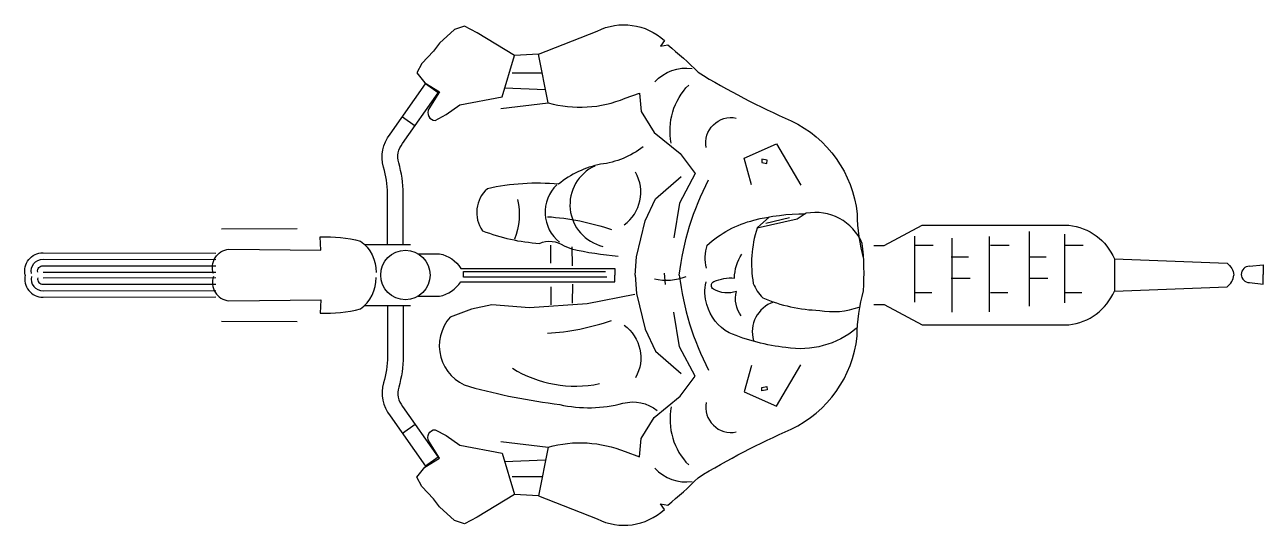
# Model space of a CAD drawing. Extents: x 0.01 to 1.94, y -0.39 to 0.39.
import ezdxf

# ---------------------------------------------------------------- set-up
doc = ezdxf.new("R2010")
doc.units = 0
doc.header["$MEASUREMENT"] = 0
doc.layers.get('0').update_dxf_attribs({"linetype": 'CONTINUOUS'})

msp = doc.modelspace()

# ---------------------------------------------------------------- linework, layer by layer
for points in [[(0.6516, 0.2416), (0.6685, 0.2509), (0.6896, 0.2658), (0.7558, 0.2782), (0.7751, 0.3429), (0.7168, 0.378), (0.6969, 0.3887), (0.6814, 0.3832), (0.6579, 0.3619), (0.649, 0.3496), (0.6307, 0.3301), (0.6227, 0.3155), (0.6352, 0.2999), (0.658, 0.286), (0.6417, 0.2597, 0.580856), (0.6516, 0.2416, -0.400962)], [(0.8278, 0.2687), (0.8126, 0.345), (0.9039, 0.3809, -0.308508), (1.0087, 0.3663), (1.0027, 0.3572), (1.014, 0.3592, -0.033663), (1.0612, 0.3166, 0.033192), (1.2063, 0.241, -0.260475), (1.3094, 0.096, 0.06478), (1.3192, 0.0251, -0.245455)], [(0.9939, 0.3016, -0.249136), (1.052, 0.3225, -1.352899)], [(0.5769, 0.0479), (0.5769, 0.1273, 0.071024), (0.571, 0.1686, -0.242615), (0.581, 0.22), (0.6361, 0.2986)], [(1.0195, 0.206, -0.249736), (1.0467, 0.2967, 2.187066)], [(0.6014, 0.0479), (0.6014, 0.1273, 0.071024), (0.5945, 0.1754, -0.247518), (0.6006, 0.2053), (0.6561, 0.2846)], [(0.7535, 0.26), (0.8277, 0.2688, 0.165982), (0.9476, 0.276), (0.9699, 0.2842), (0.9725, 0.2556), (0.993, 0.2228), (1.0336, 0.1897), (1.057, 0.1585), (1.0324, 0.1125), (1.0233, 0.0586)], [(1.0738, 0.1991, -0.531453), (1.1209, 0.2452, 57.985214)], [(0.9758, 0.2004, -0.133607), (0.9094, 0.1731, 0.125723), (0.8437, 0.142, 0.077519), (0.7327, 0.135, 0.37908), (0.7251, 0.0695, 0.077884), (0.8139, 0.0498)], [(0.9002, 0.1704, 0.713674), (0.9129, 0.0451, 6.148741)], [(0.9459, 0.0787, 0.383281), (0.9638, 0.1607, 0.228746)], [(0.8409, 0.141, 0.450042), (0.8452, 0.0514, -1.883384)], [(1.032, 0.0004, -0.089668), (1.0776, 0.1488, 1.547842)], [(0.7798, 0.1183, -0.150519), (0.7753, 0.0561, -0.892923)], [(1.3192, -0.0242, 0.043495), (1.3174, 0.0497, 0.351383), (1.2296, 0.0966), (1.2157, 0.0877), (1.1532, 0.0733, 0.119577), (1.1473, -0.0126, -6.29788)], [(0.8263, 0.0914, -0.065286), (0.9262, 0.0714, 6.662341)], [(1.0752, 0.0466, -0.1235), (1.1485, 0.086, -0.062058), (1.2283, 0.096, -7.843307)], [(1.3353, 0.0465), (1.3513, 0.0465), (1.4109, 0.078), (1.6394, 0.078, -0.270621), (1.7105, 0.0255), (1.8862, 0.0187, -0.204205), (1.8967, 0.0004, -1.200606)], [(0.3057, 0.0026, -0.490419), (0.3295, 0.0406), (0.473, 0.0393), (0.4721, 0.0598, -0.067825), (0.5348, 0.0534, -0.242924), (0.5594, 0.0042, -3.473766)], [(0.8139, 0.0498, -0.258226), (0.8524, 0.0461), (0.864, 0.0412, 0.03513), (0.9366, 0.0299, 0.805279)], [(1.0752, 0.0466, 0.143605), (1.0739, 0.0111, -3.145669)], [(0.0122, 0.0004, -0.491509), (0.0399, 0.0349), (0.3095, 0.0346)], [(0.0219, 0.0028, -0.491509), (0.0399, 0.0249), (0.3095, 0.0246)], [(0.6246, 0.0335), (0.6582, 0.0335, -0.21098), (0.6912, 0.0108), (0.9316, 0.0108), (0.9316, 0.0004)], [(1.1284, -0.0633, -0.229175), (1.1213, -0.0253, -0.219146), (1.0853, -0.0216, -0.610271), (1.086, -0.0097, -0.123181), (1.118, -0.0043, -0.134777), (1.1294, 0.0331, -4.65655)], [(0.0122, 0.0004, 0.491509), (0.0399, -0.0341), (0.3095, -0.0337)], [(0.0317, 0.0051, -0.491509), (0.0399, 0.0149), (0.3095, 0.0146)], [(0.6246, -0.0326), (0.6582, -0.0326, 0.21098), (0.6912, -0.01), (0.9316, -0.01), (0.9316, 0.0004)], [(1.032, 0.0004, 0.089668), (1.0776, -0.1479, -1.547842)], [(1.3353, -0.0457), (1.3513, -0.0457), (1.4109, -0.0771), (1.6394, -0.0771, 0.270621), (1.7105, -0.0246), (1.8862, -0.0179, 0.204205), (1.8967, 0.0004, 1.200606)], [(0.0219, -0.0019, 0.491509), (0.0399, -0.0241), (0.3095, -0.0237)], [(0.0317, -0.0042, 0.491509), (0.0399, -0.0141), (0.3095, -0.0137)], [(0.3057, -0.0018, 0.490419), (0.3295, -0.0397), (0.473, -0.0384), (0.4721, -0.059, 0.067825), (0.5348, -0.0526, 0.242924), (0.5594, -0.0034, 3.473766)], [(0.9931, -0.0055, 0.153443), (1.0426, -0.0019, -10.866613)], [(1.0752, -0.0458, -0.143605), (1.0739, -0.0103, 3.145669)], [(1.1473, -0.0126, 0.102183), (1.1621, -0.0351, 0.097366), (1.2509, -0.0547, 0.133591), (1.3123, -0.0496, -12.885315)], [(0.8278, -0.2679), (0.8126, -0.3442), (0.9039, -0.3801, 0.308508), (1.0087, -0.3655), (1.0027, -0.3563), (1.014, -0.3583, 0.033663), (1.0612, -0.3157, -0.033192), (1.2063, -0.2401, 0.260475), (1.3094, -0.0952, -0.06478), (1.3192, -0.0242, 0.245455)], [(0.5769, -0.0471), (0.5769, -0.1265, -0.071024), (0.571, -0.1678, 0.242615), (0.581, -0.2191), (0.6361, -0.2978)], [(0.6014, -0.0471), (0.6014, -0.1265, -0.071024), (0.5945, -0.1746, 0.247518), (0.6006, -0.2045), (0.6561, -0.2837)], [(0.7535, -0.2592), (0.8277, -0.2679, -0.165982), (0.9476, -0.2751), (0.9699, -0.2833), (0.9725, -0.2548), (0.993, -0.222), (1.0336, -0.1888), (1.057, -0.1576), (1.0324, -0.1117), (1.0233, -0.0577)], [(1.3082, -0.0827, -0.219076), (1.1983, -0.1128, -0.070633), (1.1098, -0.0899, -0.204096), (1.0752, -0.0458, -2.775489)], [(1.1791, -0.0417, 0.401638), (1.1478, -0.102, -0.808119)], [(0.675, -0.0651, 0.545882), (0.7047, -0.1737, 0.035026), (0.8456, -0.2016, 0.120537), (0.9442, -0.1996, -0.239778), (0.9976, -0.211, -1.672774)], [(0.8263, -0.0905, 0.065286), (0.9262, -0.0706, -6.662341)], [(0.9459, -0.0779, -0.383281), (0.9638, -0.1598, -0.228746)], [(0.7717, -0.1448, 0.193485), (0.9077, -0.169, -5.278291)], [(1.0195, -0.2051, 0.249736), (1.0467, -0.2959, -2.187066)], [(1.0738, -0.1983, 0.531453), (1.1209, -0.2444, -57.985214)], [(0.6516, -0.2408), (0.6685, -0.25), (0.6896, -0.265), (0.7558, -0.2774), (0.7751, -0.342), (0.7168, -0.3772), (0.6969, -0.3878), (0.6814, -0.3824), (0.6579, -0.3611), (0.649, -0.3487), (0.6307, -0.3293), (0.6227, -0.3147), (0.6352, -0.2991), (0.658, -0.2851), (0.6417, -0.2589, -0.580856), (0.6516, -0.2408, 0.400962)], [(0.9939, -0.3008, 0.249136), (1.052, -0.3217, 1.352899)]]:
    msp.add_lwpolyline(points, format="xyb")
for points in [[(0.8126, 0.345), (0.7751, 0.3429)], [(0.818, 0.3151), (0.7713, 0.3151)], [(0.6561, 0.2846), (0.6361, 0.2986)], [(0.823, 0.2891), (0.7602, 0.2919)], [(0.6002, 0.2473), (0.6202, 0.2332)], [(1.1447, 0.1413), (1.1334, 0.1825), (1.1835, 0.2052), (1.2216, 0.1407)], [(0.9632, 0.0004), (0.9653, 0.029), (0.9786, 0.0848), (0.9947, 0.1194), (1.0348, 0.1541)], [(1.1532, 0.074), (1.1727, 0.0913)], [(1.1671, 0.0813), (1.2038, 0.09)], [(0.318, 0.0722), (0.4362, 0.073)], [(1.3986, 0.061), (1.3986, -0.0418)], [(1.5154, 0.0605), (1.5154, -0.057)], [(1.5774, 0.0684), (1.5774, -0.0484)], [(1.6328, 0.0641), (1.6328, -0.0431)], [(0.5412, 0.0479), (0.6129, 0.0479)], [(0.8319, 0.0189), (0.8318, 0.0468)], [(0.8655, 0.0147), (0.8648, 0.0445)], [(1.3989, 0.0469), (1.4278, 0.0469)], [(1.4568, 0.0577), (1.4568, -0.0576)], [(1.5173, 0.0469), (1.5462, 0.0469)], [(1.6329, 0.0469), (1.6618, 0.0469)], [(1.456, 0.0285), (1.4828, 0.0285)], [(1.5772, 0.0285), (1.604, 0.0285)], [(1.7105, 0.0255), (1.7105, -0.0246)], [(0.0399, 0.0049), (0.3095, 0.0046)], [(0.9191, -0.0027), (0.6953, -0.0027), (0.6953, 0.0061), (0.9171, 0.0061)], [(0.9632, 0.0004), (0.9653, -0.0282), (0.9786, -0.0839), (0.9947, -0.1185), (1.0348, -0.1533)], [(1.0106, -0.0145), (1.009, 0.0035)], [(1.9211, 0.0141), (1.9425, 0.0164)], [(1.9425, 0.0164), (1.9425, 0.0013)], [(1.9425, -0.0138), (1.9425, 0.0013)], [(0.0399, -0.0041), (0.3095, -0.0037)], [(0.8319, -0.018), (0.8318, -0.0459)], [(0.8655, -0.0138), (0.8648, -0.0436)], [(1.456, -0.0046), (1.4856, -0.0046)], [(1.5772, -0.0046), (1.6068, -0.0046)], [(1.9211, -0.0115), (1.9425, -0.0138)], [(0.9628, -0.0298), (0.8882, -0.0445), (0.7986, -0.0507), (0.7399, -0.0462), (0.708, -0.0529), (0.675, -0.0651)], [(1.3989, -0.0271), (1.4257, -0.0271)], [(1.5173, -0.0271), (1.5441, -0.0271)], [(1.6329, -0.0271), (1.6597, -0.0271)], [(0.5412, -0.0471), (0.6129, -0.0471)], [(0.318, -0.0714), (0.4362, -0.0722)], [(1.1447, -0.1405), (1.1334, -0.1817), (1.1835, -0.2044), (1.2216, -0.1399)], [(0.6002, -0.2464), (0.6202, -0.2324)], [(0.6561, -0.2837), (0.6361, -0.2978)], [(0.823, -0.2882), (0.7602, -0.2911)], [(0.818, -0.3143), (0.7713, -0.3142)], [(0.8126, -0.3442), (0.7751, -0.342)]]:
    msp.add_lwpolyline(points)
for points in [[(1.1605, 0.1759), (1.1685, 0.1745), (1.1689, 0.1796), (1.1609, 0.181)], [(1.1605, -0.1751), (1.1685, -0.1736), (1.1689, -0.1787), (1.1609, -0.1802)]]:
    msp.add_lwpolyline(points, close=True)
msp.add_circle((0.6049, 0.0004), 0.0385)
for start, end in [(90, 180), (180, 270)]:
    msp.add_arc((1.9211, 0.0013), 0.0128, start, end)

doc.saveas('drawing.dxf')
